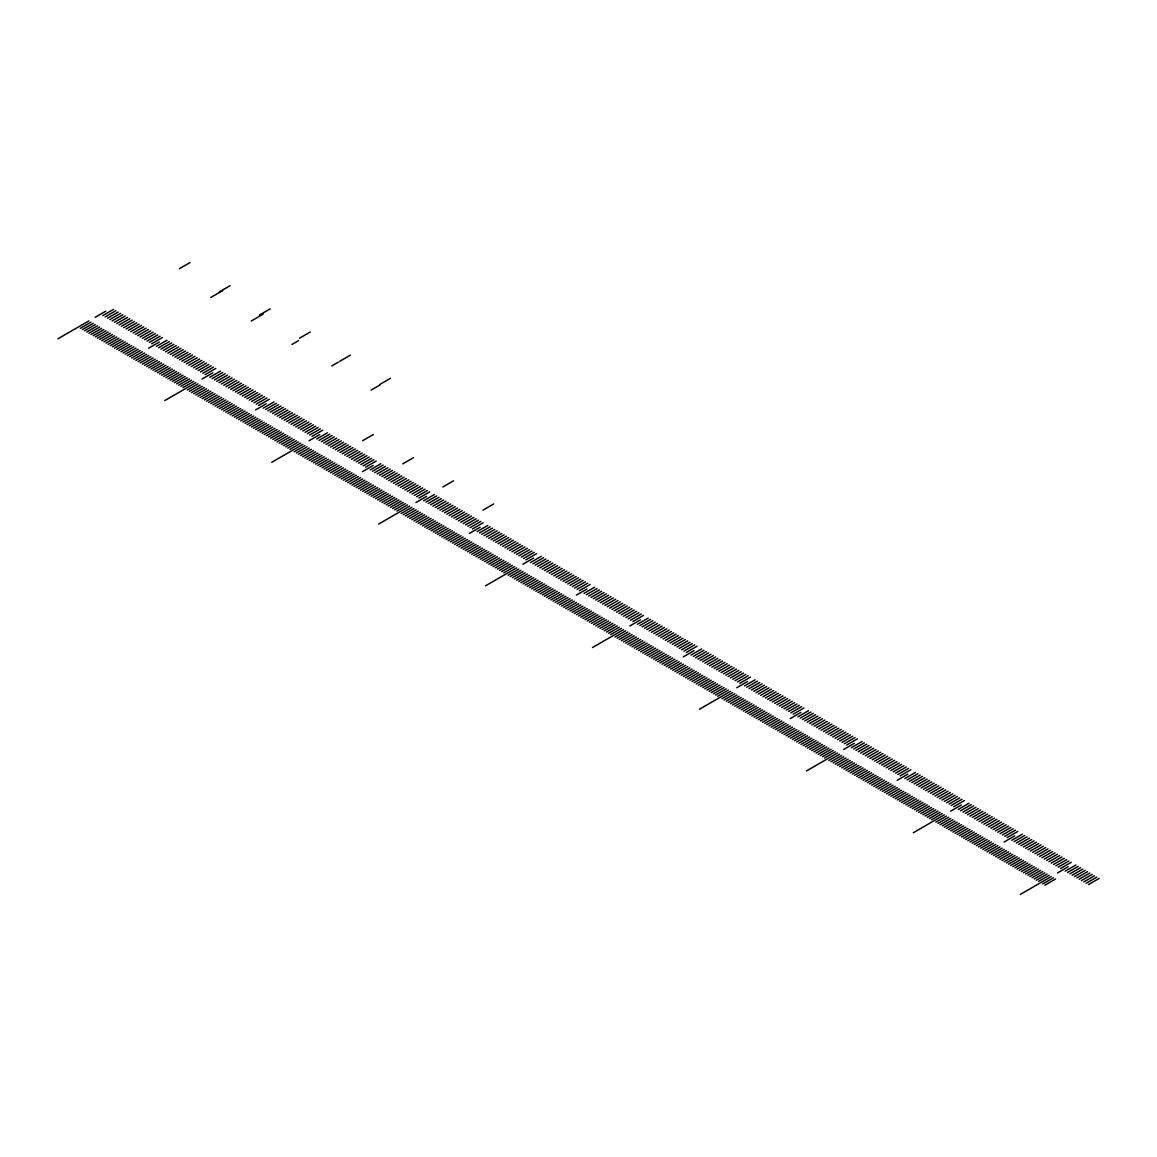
<?xml version="1.0" encoding="UTF-8"?>
<svg xmlns="http://www.w3.org/2000/svg" width="1157" height="1157" viewBox="0 0 1157 1157"><rect width="100%" height="100%" fill="white"/><g stroke="black" fill="none" stroke-linecap="round" stroke-linejoin="round"><path stroke-width="1.5" d="M57.85 338.842L88.901 320.908M95.163 317.307L105.851 311.132M179.321 268.713L190.023 262.538M80.354 328.328L91.041 322.152M102.828 315.557L113.516 309.382M82.494 329.557L93.182 323.382M105.157 316.902L115.845 310.727M84.62 330.786L95.322 324.611M107.485 318.247L118.173 312.072M86.761 332.03L97.463 325.855M109.799 319.578L120.502 313.402M88.901 333.259L99.589 327.084M112.128 320.923L122.816 314.747M91.041 334.489L101.729 328.328M114.456 322.268L125.144 316.092M93.182 335.732L103.87 329.557M116.77 323.613L127.472 317.437M95.322 336.962L106.01 330.786M119.099 324.958L129.801 318.782M97.463 338.206L108.151 332.03M121.427 326.288L132.115 320.113M99.589 339.435L110.291 333.259M123.756 327.633L134.443 321.458M101.729 340.664L112.431 334.489M126.07 328.978L136.772 322.803M103.87 341.908L114.572 335.732M106.01 343.137L116.698 336.962M128.398 330.324L139.1 324.148M108.151 344.367L118.838 338.206M130.727 331.669L141.414 325.493M110.291 345.61L120.979 339.435M133.055 332.999L143.743 326.824M112.431 346.84L123.119 340.664M135.369 334.344L146.071 328.169M114.572 348.083L125.26 341.908M137.697 335.689L148.385 329.514M116.698 349.313L127.4 343.137M140.026 337.034L150.714 330.859M219.425 291.853L230.113 285.678M118.838 350.542L129.541 344.367M210.704 297.508L222.636 290.624M142.354 338.379L153.042 332.204M120.979 351.786L131.681 345.61M144.668 339.71L155.371 333.534M123.119 353.015L133.807 346.84M146.997 341.055L157.685 334.879M125.26 354.244L135.947 348.083M149.325 342.4L160.013 336.224M127.4 355.488L138.088 349.313M151.639 343.745L162.342 337.569M129.541 356.718L140.228 350.542M131.681 357.961L142.369 351.786M148.631 348.17L159.319 341.995M133.807 359.191L144.509 353.015M156.296 346.42L166.984 340.245M135.947 360.42L146.65 354.244M158.625 347.765L169.312 341.59M138.088 361.664L148.79 355.488M160.939 349.11L171.641 342.935M140.228 362.893L150.916 356.718M163.267 350.455L173.955 344.28M142.369 364.122L153.057 357.961M165.596 351.8L176.283 345.625M144.509 365.366L155.197 359.191M167.924 353.131L178.612 346.955M146.65 366.595L157.338 360.42M170.238 354.476L180.94 348.3M148.79 367.839L159.478 361.664M172.567 355.821L183.254 349.645M150.916 369.069L161.618 362.893M174.895 357.166L185.583 350.99M153.057 370.298L163.759 364.122M177.223 358.496L187.911 352.335M155.197 371.542L165.899 365.366M157.338 372.771L168.025 366.595M179.537 359.841L190.24 353.666M259.53 315.008L270.217 308.832M159.478 374L170.166 367.839M251.329 320.966L263.275 314.082M181.866 361.186L192.554 355.011M161.618 375.244L172.306 369.069M184.194 362.531L194.882 356.356M163.759 376.473L174.447 370.298M186.508 363.877L197.211 357.701M165.899 377.717L176.587 371.542M188.837 365.207L199.539 359.046M168.025 378.946L178.728 372.771M191.165 366.552L201.853 360.377M170.166 380.176L180.868 374M193.494 367.897L204.182 361.722M172.306 381.42L183.008 375.244M195.808 369.242L206.51 363.067M174.447 382.649L185.134 376.473M198.136 370.587L208.824 364.412M176.587 383.878L187.275 377.717M200.465 371.918L211.153 365.757M178.728 385.122L189.415 378.946M202.793 373.263L213.481 367.087M180.868 386.351L191.556 380.176M205.107 374.608L215.809 368.432M183.008 387.595L193.696 381.42M164.786 400.582L195.837 382.649M202.085 379.033L212.787 372.858M187.275 390.054L197.977 383.878M209.764 377.298L220.452 371.122M189.415 391.297L200.118 385.122M212.093 378.628L222.78 372.467M191.556 392.527L202.244 386.351M214.407 379.973L225.109 373.798M193.696 393.756L204.384 387.595M216.735 381.318L227.423 375.143M195.837 395L206.525 388.824M219.063 382.663L229.751 376.488M197.977 396.229L208.665 390.054M299.62 338.162L310.322 331.987M221.377 384.008L232.08 377.833M200.118 397.473L210.805 391.297M291.969 344.439L298.564 340.635M223.706 385.339L234.408 379.178M202.244 398.702L212.946 392.527M226.034 386.684L236.722 380.508M204.384 399.932L215.086 393.756M228.363 388.029L239.051 381.853M206.525 401.175L217.227 395M230.677 389.374L241.379 383.198M208.665 402.405L219.353 396.229M210.805 403.634L221.493 397.473M233.005 390.719L243.693 384.543M212.946 404.878L223.634 398.702M235.334 392.049L246.022 385.888M215.086 406.107L225.774 399.932M237.662 393.394L248.35 387.219M217.227 407.351L227.915 401.175M239.976 394.739L250.679 388.564M219.353 408.58L230.055 402.405M242.305 396.084L252.993 389.909M221.493 409.809L232.195 403.634M244.633 397.43L255.321 391.254M223.634 411.053L234.336 404.878M246.947 398.76L257.649 392.599M225.774 412.282L236.462 406.107M249.276 400.105L259.978 393.93M227.915 413.512L238.602 407.351M251.604 401.45L262.292 395.275M230.055 414.756L240.743 408.58M253.933 402.795L264.62 396.62M232.195 415.985L242.883 409.809M256.247 404.14L266.949 397.965M234.336 417.214L245.024 411.053M258.575 405.471L269.277 399.31M236.462 418.458L247.164 412.282M238.602 419.687L249.305 413.512M255.552 409.911L266.255 403.735M331.77 365.901L338.365 362.098M339.724 361.317L350.412 355.141M240.743 420.931L251.445 414.756M263.232 408.161L273.92 401.985M242.883 422.16L253.571 415.985M265.546 409.506L276.248 403.33M245.024 423.39L255.711 417.214M267.874 410.851L278.562 404.675M247.164 424.633L257.852 418.458M270.203 412.181L280.891 406.02M249.305 425.863L259.992 419.687M272.531 413.526L283.219 407.351M251.445 427.092L262.133 420.931M274.845 414.871L285.548 408.696M253.571 428.336L264.273 422.16M277.174 416.216L287.862 410.041M255.711 429.565L266.414 423.39M279.502 417.561L290.19 411.386M257.852 430.809L268.554 424.633M281.816 418.892L292.519 412.731M259.992 432.038L270.68 425.863M284.145 420.237L294.847 414.061M262.133 433.268L272.821 427.092M264.273 434.511L274.961 428.336M286.473 421.582L297.161 415.406M266.414 435.741L277.101 429.565M288.802 422.927L299.489 416.751M268.554 436.97L279.242 430.809M291.116 424.272L301.818 418.096M270.68 438.214L281.382 432.038M293.444 425.602L304.146 419.441M272.821 439.443L283.523 433.268M295.773 426.947L306.46 420.772M274.961 440.687L285.663 434.511M298.101 428.292L308.789 422.117M277.101 441.916L287.789 435.741M300.415 429.637L311.117 423.462M379.829 384.457L390.516 378.296M279.242 443.145L289.93 436.97M371.093 390.111L380.031 384.963M302.744 430.983L313.431 424.807M281.382 444.389L292.07 438.214M305.072 432.313L315.76 426.152M283.523 445.619L294.211 439.443M307.4 433.658L318.088 427.483M285.663 446.848L296.351 440.687M309.714 435.003L320.417 428.828M287.789 448.092L298.492 441.916M289.93 449.321L300.632 443.145M312.043 436.348L322.731 430.173M271.707 462.308L302.772 444.389M309.02 440.774L319.708 434.598M294.211 451.794L304.898 445.619M316.685 439.024L327.388 432.863M296.351 453.023L307.039 446.848M319.014 440.369L329.716 434.193M298.492 454.267L309.179 448.092M321.342 441.714L332.03 435.538M300.632 455.496L311.32 449.321M323.671 443.059L334.359 436.883M302.772 456.726L313.46 450.565M325.985 444.404L336.687 438.228M304.898 457.97L315.601 451.794M328.313 445.734L339.001 439.559M307.039 459.199L317.741 453.023M330.642 447.079L341.329 440.904M309.179 460.443L319.882 454.267M332.97 448.424L343.658 442.249M311.32 461.672L322.008 455.496M335.284 449.769L345.986 443.594M313.46 462.901L324.148 456.726M337.613 451.114L348.3 444.939M315.601 464.145L326.288 457.97M339.941 452.445L350.629 446.269M317.741 465.374L328.429 459.199M362.633 440.687L373.335 434.511M319.882 466.604L330.569 460.443M342.27 453.79L352.957 447.614M322.008 467.847L332.71 461.672M344.584 455.135L355.286 448.959M324.148 469.077L334.85 462.901M346.912 456.48L357.6 450.304M326.288 470.32L336.976 464.145M349.24 457.825L359.928 451.649M328.429 471.55L339.117 465.374M351.554 459.155L362.257 452.98M330.569 472.779L341.257 466.604M353.883 460.5L364.585 454.325M332.71 474.023L343.398 467.847M356.211 461.845L366.899 455.67M334.85 475.252L345.538 469.077M358.54 463.19L369.228 457.015M336.976 476.482L347.679 470.32M360.854 464.536L371.556 458.36M339.117 477.725L349.819 471.55M363.182 465.866L373.87 459.691M341.257 478.955L351.959 472.779M365.511 467.211L376.199 461.036M343.398 480.198L354.085 474.023M345.538 481.428L356.226 475.252M362.488 471.637L373.176 465.461M347.679 482.657L358.366 476.482M370.153 469.901L380.855 463.726M349.819 483.901L360.507 477.725M372.482 471.246L383.169 465.071M351.959 485.13L362.647 478.955M374.81 472.577L385.498 466.401M354.085 486.359L364.788 480.198M377.139 473.922L387.826 467.746M356.226 487.603L366.928 481.428M379.453 475.267L390.155 469.091M358.366 488.833L369.069 482.657M402.737 463.841L413.425 457.666M381.781 476.612L392.469 470.436M360.507 490.076L371.195 483.901M384.11 477.957L394.797 471.781M362.647 491.306L373.335 485.13M386.424 479.287L397.126 473.112M364.788 492.535L375.475 486.359M388.752 480.632L399.454 474.457M366.928 493.779L377.616 487.603M391.08 481.977L401.768 475.802M369.069 495.008L379.756 488.833M393.409 483.322L404.097 477.147M371.195 496.237L381.897 490.076M373.335 497.481L384.037 491.306M395.723 484.667L406.425 478.492M375.475 498.71L386.178 492.535M398.051 485.998L408.739 479.822M377.616 499.954L388.304 493.779M400.38 487.343L411.068 481.167M379.756 501.183L390.444 495.008M402.708 488.688L413.396 482.512M381.897 502.413L392.585 496.237M405.022 490.033L415.725 483.857M384.037 503.657L394.725 497.481M407.351 491.363L418.039 485.202M386.178 504.886L396.865 498.71M409.679 492.708L420.367 486.533M388.304 506.115L399.006 499.954M411.993 494.053L422.695 487.878M390.444 507.359L401.146 501.183M414.322 495.398L425.024 489.223M392.585 508.588L403.287 502.413M416.65 496.743L427.338 490.568M394.725 509.832L405.413 503.657M418.979 498.074L429.666 491.913M396.865 511.061L407.553 504.886M378.643 524.049L409.694 506.115M415.956 502.514L426.644 496.339M442.842 486.981L453.53 480.82M401.146 513.534L411.834 507.359M423.621 500.764L434.323 494.589M403.287 514.764L413.975 508.588M425.95 502.109L436.637 495.934M405.413 515.993L416.115 509.832M428.278 503.454L438.966 497.279M407.553 517.237L418.255 511.061M430.592 504.785L441.294 498.624M409.694 518.466L420.396 512.291M432.92 506.13L443.608 499.954M411.834 519.71L422.522 513.534M435.249 507.475L445.937 501.299M413.975 520.939L424.662 514.764M437.577 508.82L448.265 502.644M416.115 522.169L426.803 515.993M439.891 510.165L450.594 503.989M418.255 523.412L428.943 517.237M442.22 511.495L452.908 505.334M420.396 524.642L431.084 518.466M444.548 512.84L455.236 506.665M422.522 525.871L433.224 519.71M424.662 527.115L435.365 520.939M446.862 514.185L457.565 508.01M426.803 528.344L437.505 522.169M449.191 515.53L459.893 509.355M428.943 529.588L439.631 523.412M451.519 516.875L462.207 510.7M431.084 530.817L441.772 524.642M453.848 518.206L464.536 512.045M433.224 532.046L443.912 525.871M456.162 519.551L466.864 513.375M435.365 533.29L446.052 527.115M458.49 520.896L469.192 514.72M437.505 534.52L448.193 528.344M460.819 522.241L471.506 516.065M482.932 510.136L493.634 503.96M439.631 535.749L450.333 529.588M463.147 523.586L473.835 517.41M441.772 536.993L452.474 530.817M465.461 524.916L476.163 518.755M443.912 538.222L454.614 532.046M467.79 526.261L478.477 520.086M446.052 539.466L456.74 533.29M470.118 527.606L480.806 521.431M448.193 540.695L458.881 534.52M472.446 528.951L483.134 522.776M450.333 541.924L461.021 535.749M452.474 543.168L463.162 536.993M469.424 533.377L480.112 527.202M454.614 544.397L465.302 538.222M477.089 531.627L487.777 525.466M456.74 545.627L467.442 539.466M479.417 532.972L490.105 526.797M458.881 546.871L469.583 540.695M481.731 534.317L492.434 528.142M461.021 548.1L471.723 541.924M484.06 535.662L494.762 529.487M463.162 549.344L473.849 543.168M486.388 537.007L497.076 530.832M465.302 550.573L475.99 544.397M488.717 538.338L499.405 532.177M467.442 551.802L478.13 545.627M491.031 539.683L501.733 533.507M469.583 553.046L480.271 546.871M493.359 541.028L504.047 534.852M471.723 554.275L482.411 548.1M495.688 542.373L506.376 536.197M473.849 555.505L484.552 549.344M498.016 543.718L508.704 537.542M475.99 556.748L486.692 550.573M478.13 557.978L488.833 551.802M500.33 545.048L511.032 538.887M480.271 559.221L490.958 553.046M502.659 546.393L513.346 540.218M482.411 560.451L493.099 554.275M504.987 547.738L515.675 541.563M484.552 561.68L495.239 555.505M507.316 549.083L518.003 542.908M486.692 562.924L497.38 556.748M509.63 550.428L520.332 544.253M488.833 564.153L499.52 557.978M511.958 551.759L522.646 545.598M490.958 565.383L501.661 559.221M514.287 553.104L524.974 546.928M493.099 566.626L503.801 560.451M516.601 554.449L527.303 548.273M495.239 567.856L505.942 561.68M518.929 555.794L529.631 549.618M497.38 569.099L508.068 562.924M521.257 557.139L531.945 550.963M499.52 570.329L510.208 564.153M523.586 558.469L534.274 552.308M501.661 571.558L512.349 565.383M525.9 559.814L536.602 553.639M503.801 572.802L514.489 566.626M485.578 585.789L516.629 567.856M522.877 564.24L533.579 558.079M508.068 575.26L518.77 569.099M530.557 562.504L541.245 556.329M510.208 576.504L520.91 570.329M532.885 563.849L543.573 557.674M512.349 577.733L523.051 571.558M535.199 565.18L545.902 559.019M514.489 578.977L525.177 572.802M537.528 566.525L548.216 560.35M516.629 580.207L527.317 574.031M539.856 567.87L550.544 561.695M518.77 581.436L529.458 575.26M542.185 569.215L552.872 563.04M520.91 582.68L531.598 576.504M544.499 570.56L555.201 564.385M523.051 583.909L533.739 577.733M546.827 571.891L557.515 565.73M525.177 585.138L535.879 578.977M549.156 573.236L559.843 567.06M527.317 586.382L538.019 580.207M551.47 574.581L562.172 568.405M529.458 587.611L540.16 581.436M531.598 588.855L542.286 582.68M553.798 575.926L564.5 569.75M533.739 590.084L544.426 583.909M556.127 577.271L566.814 571.095M535.879 591.314L546.567 585.138M558.455 578.601L569.143 572.426M538.019 592.558L548.707 586.382M560.769 579.946L571.471 573.771M540.16 593.787L550.848 587.611M563.097 581.291L573.785 575.116M542.286 595.016L552.988 588.855M565.426 582.636L576.114 576.461M544.426 596.26L555.129 590.084M567.754 583.981L578.442 577.806M546.567 597.489L557.269 591.314M570.068 585.312L580.771 579.136M548.707 598.733L559.395 592.558M572.397 586.657L583.085 580.481M550.848 599.962L561.535 593.787M574.725 588.002L585.413 581.826M552.988 601.192L563.676 595.016M577.039 589.347L587.742 583.171M555.129 602.435L565.816 596.26M557.269 603.665L567.957 597.489M579.368 590.692L590.07 584.516M559.395 604.894L570.097 598.733M576.345 595.117L587.047 588.942M561.535 606.138L572.238 599.962M584.025 593.367L594.712 587.192M563.676 607.367L574.364 601.192M586.339 594.712L597.041 588.537M565.816 608.596L576.504 602.435M588.667 596.057L599.369 589.882M567.957 609.84L578.645 603.665M590.996 597.402L601.683 591.227M570.097 611.07L580.785 604.894M593.324 598.733L604.012 592.558M572.238 612.313L582.926 606.138M595.638 600.078L606.34 593.903M574.364 613.543L585.066 607.367M597.967 601.423L608.654 595.248M576.504 614.772L587.206 608.596M600.295 602.768L610.983 596.593M578.645 616.016L589.347 609.84M602.623 604.113L613.311 597.938M580.785 617.245L591.473 611.07M604.937 605.444L615.64 599.268M582.926 618.474L593.613 612.313M607.266 606.789L617.954 600.613M585.066 619.718L595.754 613.543M587.206 620.947L597.894 614.772M609.594 608.134L620.282 601.958M589.347 622.191L600.035 616.016M611.908 609.479L622.611 603.303M591.473 623.421L602.175 617.245M614.237 610.824L624.939 604.648M593.613 624.65L604.316 618.474M616.565 612.154L627.253 605.979M595.754 625.894L606.456 619.718M618.894 613.499L629.582 607.324M597.894 627.123L608.582 620.947M621.208 614.844L631.91 608.669M600.035 628.352L610.722 622.191M623.536 616.189L634.238 610.014M602.175 629.596L612.863 623.421M625.865 617.534L636.552 611.359M604.316 630.825L615.003 624.65M628.193 618.865L638.881 612.689M606.456 632.069L617.144 625.894M630.507 620.21L641.209 614.034M608.582 633.298L619.284 627.123M610.722 634.528L621.425 628.352M632.836 621.555L643.523 615.379M592.5 647.515L623.565 629.596M629.813 625.98L640.501 619.805M615.003 637.001L625.691 630.825M637.493 624.245L648.18 618.069M617.144 638.23L627.832 632.069M639.807 625.575L650.509 619.4M619.284 639.474L629.972 633.298M642.135 626.92L652.823 620.745M621.425 640.703L632.112 634.528M644.463 628.265L655.151 622.09M623.565 641.947L634.253 635.772M646.777 629.61L657.48 623.435M625.691 643.176L636.393 637.001M649.106 630.941L659.808 624.78M627.832 644.406L638.534 638.23M651.434 632.286L662.122 626.111M629.972 645.649L640.674 639.474M653.763 633.631L664.451 627.456M632.112 646.879L642.8 640.703M656.077 634.976L666.779 628.801M634.253 648.108L644.941 641.947M658.405 636.321L669.093 630.146M636.393 649.352L647.081 643.176M660.734 637.652L671.422 631.491M638.534 650.581L649.222 644.406M640.674 651.825L651.362 645.649M663.062 638.997L673.75 632.821M642.8 653.054L653.503 646.879M665.376 640.342L676.078 634.166M644.941 654.284L655.643 648.108M667.705 641.687L678.392 635.511M647.081 655.527L657.783 649.352M670.033 643.032L680.721 636.856M649.222 656.757L659.909 650.581M672.362 644.362L683.049 638.201M651.362 657.986L662.05 651.825M674.676 645.707L685.378 639.532M653.503 659.23L664.19 653.054M677.004 647.052L687.692 640.877M655.643 660.459L666.331 654.284M679.333 648.397L690.02 642.222M657.783 661.703L668.471 655.527M681.647 649.742L692.349 643.567M659.909 662.932L670.612 656.757M683.975 651.073L694.677 644.912M662.05 664.161L672.752 657.986M686.303 652.418L696.991 646.242M664.19 665.405L674.893 659.23M666.331 666.634L677.019 660.459M683.281 656.843L693.969 650.682M668.471 667.864L679.159 661.703M690.946 655.108L701.648 648.932M670.612 669.108L681.299 662.932M693.274 656.453L703.962 650.277M672.752 670.337L683.44 664.161M695.603 657.783L706.291 651.622M674.893 671.581L685.58 665.405M697.931 659.128L708.619 652.953M677.019 672.81L687.721 666.634M700.245 660.473L710.948 654.298M679.159 674.039L689.861 667.864M702.574 661.818L713.262 655.643M681.299 675.283L692.002 669.108M704.902 663.163L715.59 656.988M683.44 676.512L694.128 670.337M707.231 664.494L717.918 658.333M685.58 677.742L696.268 671.581M709.545 665.839L720.247 659.664M687.721 678.985L698.409 672.81M711.873 667.184L722.561 661.009M689.861 680.215L700.549 674.039M692.002 681.459L702.689 675.283M714.202 668.529L724.889 662.354M694.128 682.688L704.83 676.512M716.516 669.874L727.218 663.699M696.268 683.917L706.97 677.742M718.844 671.205L729.546 665.044M698.409 685.161L709.111 678.985M721.173 672.55L731.86 666.374M700.549 686.39L711.237 680.215M723.501 673.895L734.189 667.719M702.689 687.62L713.377 681.459M725.815 675.24L736.517 669.064M704.83 688.863L715.518 682.688M728.143 676.585L738.831 670.409M706.97 690.093L717.658 683.917M730.472 677.915L741.16 671.754M709.111 691.336L719.799 685.161M732.8 679.26L743.488 673.085M711.237 692.566L721.939 686.39M735.114 680.605L745.817 674.43M713.377 693.795L724.08 687.62M737.443 681.95L748.131 675.775M715.518 695.039L726.22 688.863M739.771 683.295L750.459 677.12M717.658 696.268L728.346 690.093M699.435 709.255L730.486 691.336M736.749 687.721L747.436 681.545M721.939 698.741L732.627 692.566M744.414 685.971L755.116 679.795M724.08 699.971L734.767 693.795M746.742 687.316L757.43 681.14M726.22 701.214L736.908 695.039M749.071 688.661L759.759 682.485M728.346 702.444L739.048 696.268M751.385 690.006L762.087 683.83M730.486 703.673L741.189 697.497M753.713 691.336L764.415 685.175M732.627 704.917L743.329 698.741M756.042 692.681L766.729 686.506M734.767 706.146L745.455 699.971M758.37 694.026L769.058 687.851M736.908 707.375L747.596 701.214M760.684 695.371L771.386 689.196M739.048 708.619L749.736 702.444M763.013 696.716L773.7 690.541M741.189 709.848L751.876 703.673M765.341 698.047L776.029 691.886M743.329 711.092L754.017 704.917M745.455 712.322L756.157 706.146M767.669 699.392L778.357 693.217M747.596 713.551L758.298 707.375M769.983 700.737L780.686 694.562M749.736 714.795L760.438 708.619M772.312 702.082L783 695.907M751.876 716.024L762.564 709.848M774.64 703.427L785.328 697.252M754.017 717.253L764.705 711.092M776.954 704.758L787.657 698.597M756.157 718.497L766.845 712.322M779.283 706.103L789.985 699.927M758.298 719.726L768.986 713.551M781.611 707.448L792.299 701.272M760.438 720.97L771.126 714.795M783.94 708.793L794.628 702.617M762.564 722.199L773.266 716.024M786.254 710.138L796.956 703.962M764.705 723.429L775.407 717.253M788.582 711.468L799.285 705.307M766.845 724.672L777.547 718.497M790.911 712.813L801.599 706.638M768.986 725.902L779.673 719.726M793.239 714.158L803.927 707.983M771.126 727.131L781.814 720.97M773.266 728.375L783.954 722.199M790.217 718.584L800.904 712.408M775.407 729.604L786.095 723.429M797.882 716.848L808.569 710.673M777.547 730.848L788.235 724.672M800.21 718.179L810.898 712.003M779.673 732.077L790.376 725.902M802.539 719.524L813.226 713.348M781.814 733.307L792.516 727.131M804.853 720.869L815.555 714.693M783.954 734.55L794.642 728.375M807.181 722.214L817.869 716.038M786.095 735.78L796.783 729.604M809.51 723.559L820.197 717.383M788.235 737.009L798.923 730.848M811.824 724.889L822.526 718.714M790.376 738.253L801.063 732.077M814.152 726.234L824.854 720.059M792.516 739.482L803.204 733.307M816.48 727.579L827.168 721.404M794.642 740.726L805.344 734.55M818.809 728.924L829.497 722.749M796.783 741.955L807.485 735.78M798.923 743.184L809.625 737.009M821.123 730.269L831.825 724.094M801.063 744.428L811.751 738.253M823.451 731.6L834.154 725.425M803.204 745.658L813.892 739.482M825.78 732.945L836.468 726.77M805.344 746.887L816.032 740.726M828.108 734.29L838.796 728.115M807.485 748.131L818.173 741.955M830.422 735.635L841.125 729.46M809.625 749.36L820.313 743.184M832.751 736.98L843.439 730.805M811.751 750.604L822.453 744.428M835.079 738.311L845.767 732.135M813.892 751.833L824.594 745.658M837.408 739.656L848.095 733.48M816.032 753.062L826.734 746.887M839.722 741.001L850.424 734.825M818.173 754.306L828.86 748.131M842.05 742.346L852.738 736.17M820.313 755.535L831.001 749.36M844.379 743.691L855.066 737.515M822.453 756.765L833.141 750.604M846.693 745.021L857.395 738.846M824.594 758.009L835.282 751.833M806.371 770.996L837.422 753.062M843.684 749.461L854.372 743.286M828.86 760.482L839.563 754.306M851.35 747.711L862.037 741.536M831.001 761.711L841.703 755.535M853.678 749.056L864.366 742.881M833.141 762.94L843.843 756.765M855.992 750.401L866.694 744.226M835.282 764.184L845.969 758.009M858.32 751.732L869.008 745.556M837.422 765.413L848.11 759.238M860.649 753.077L871.337 746.901M839.563 766.643L850.25 760.482M862.977 754.422L873.665 748.246M841.703 767.886L852.391 761.711M865.291 755.767L875.994 749.591M843.843 769.116L854.531 762.94M867.62 757.112L878.308 750.936M845.969 770.36L856.672 764.184M869.948 758.442L880.636 752.267M848.11 771.589L858.812 765.413M872.277 759.787L882.965 753.612M850.25 772.818L860.953 766.643M874.591 761.132L885.293 754.957M852.391 774.062L863.079 767.886M854.531 775.291L865.219 769.116M876.919 762.477L887.607 756.302M856.672 776.521L867.36 770.36M879.248 763.808L889.935 757.647M858.812 777.764L869.5 771.589M881.562 765.153L892.264 758.978M860.953 778.994L871.64 772.818M883.89 766.498L894.592 760.323M863.079 780.237L873.781 774.062M886.219 767.843L896.906 761.668M865.219 781.467L875.921 775.291M888.547 769.188L899.235 763.013M867.36 782.696L878.062 776.521M890.861 770.519L901.563 764.358M869.5 783.94L880.188 777.764M893.19 771.864L903.877 765.688M871.64 785.169L882.328 778.994M895.518 773.209L906.206 767.033M873.781 786.398L884.469 780.237M897.846 774.554L908.534 768.378M875.921 787.642L886.609 781.467M878.062 788.872L888.75 782.696M900.16 775.899L910.863 769.723M880.188 790.115L890.89 783.94M897.138 780.324L907.84 774.149M882.328 791.345L893.03 785.169M904.817 778.574L915.505 772.399M884.469 792.574L895.171 786.398M907.146 779.919L917.834 773.744M886.609 793.818L897.297 787.642M909.46 781.264L920.162 775.089M888.75 795.047L899.437 788.872M911.788 782.609L922.476 776.434M890.89 796.276L901.578 790.115M914.117 783.94L924.805 777.779M893.03 797.52L903.718 791.345M916.431 785.285L927.133 779.109M895.171 798.749L905.859 792.574M918.759 786.63L929.461 780.454M897.297 799.979L907.999 793.818M921.088 787.975L931.775 781.799M899.437 801.222L910.14 795.047M923.416 789.32L934.104 783.144M901.578 802.452L912.28 796.276M925.73 790.65L936.432 784.489M903.718 803.696L914.406 797.52M928.059 791.995L938.746 785.82M905.859 804.925L916.546 798.749M907.999 806.154L918.687 799.979M930.387 793.34L941.075 787.165M910.14 807.398L920.827 801.222M932.716 794.685L943.403 788.51M912.28 808.627L922.968 802.452M935.03 796.03L945.732 789.855M914.406 809.857L925.108 803.696M937.358 797.361L948.046 791.2M916.546 811.1L927.249 804.925M939.686 798.706L950.374 792.531M918.687 812.33L929.389 806.154M942 800.051L952.703 793.876M920.827 813.573L931.515 807.398M944.329 801.396L955.031 795.221M922.968 814.803L933.656 808.627M946.657 802.741L957.345 796.566M925.108 816.032L935.796 809.857M948.986 804.072L959.674 797.911M927.249 817.276L937.937 811.1M951.3 805.417L962.002 799.241M929.389 818.505L940.077 812.33M953.628 806.762L964.331 800.586M931.515 819.734L942.217 813.573M913.307 832.736L944.358 814.803M950.606 811.187L961.308 805.012M935.796 822.208L946.498 816.032M958.285 809.452L968.973 803.276M937.937 823.451L948.624 817.276M960.599 810.782L971.302 804.621M940.077 824.681L950.765 818.505M962.928 812.127L973.616 805.952M942.217 825.91L952.905 819.734M965.256 813.472L975.944 807.297M944.358 827.154L955.046 820.978M967.585 814.817L978.272 808.642M946.498 828.383L957.186 822.208M969.899 816.162L980.601 809.987M948.624 829.612L959.327 823.451M972.227 817.493L982.915 811.332M950.765 830.856L961.467 824.681M974.556 818.838L985.243 812.662M952.905 832.085L963.607 825.91M976.87 820.183L987.572 814.007M955.046 833.329L965.733 827.154M979.198 821.528L989.9 815.352M957.186 834.559L967.874 828.383M981.526 822.873L992.214 816.697M959.327 835.788L970.014 829.612M961.467 837.032L972.155 830.856M983.855 824.203L994.543 818.042M963.607 838.261L974.295 832.085M986.169 825.548L996.871 819.373M965.733 839.49L976.436 833.329M988.497 826.893L999.2 820.718M967.874 840.734L978.576 834.559M990.826 828.238L1001.514 822.063M970.014 841.963L980.717 835.788M993.154 829.583L1003.842 823.408M972.155 843.207L982.843 837.032M995.468 830.914L1006.171 824.753M974.295 844.436L984.983 838.261M997.797 832.259L1008.485 826.084M976.436 845.666L987.123 839.49M1000.125 833.604L1010.813 827.429M978.576 846.91L989.264 840.734M1002.454 834.949L1013.142 828.774M980.717 848.139L991.404 841.963M1004.768 836.294L1015.47 830.119M982.843 849.368L993.545 843.207M1007.096 837.625L1017.784 831.464M984.983 850.612L995.685 844.436M987.123 851.841L997.826 845.666M1004.074 842.065L1014.761 835.889M989.264 853.085L999.952 846.91M1011.739 840.315L1022.441 834.139M991.404 854.314L1002.092 848.139M1014.067 841.66L1024.769 835.484M993.545 855.544L1004.233 849.368M1016.396 843.005L1027.083 836.829M995.685 856.787L1006.373 850.612M1018.724 844.335L1029.412 838.174M997.826 858.017L1008.514 851.841M1021.038 845.68L1031.74 839.505M999.952 859.246L1010.654 853.085M1023.367 847.025L1034.054 840.85M1002.092 860.49L1012.794 854.314M1025.695 848.37L1036.383 842.195M1004.233 861.719L1014.935 855.544M1028.023 849.715L1038.711 843.54M1006.373 862.963L1017.061 856.787M1030.337 851.046L1041.04 844.87M1008.514 864.192L1019.201 858.017M1032.666 852.391L1043.354 846.215M1010.654 865.422L1021.342 859.246M1012.794 866.665L1023.482 860.49M1034.994 853.736L1045.682 847.56M1014.935 867.895L1025.623 861.719M1037.323 855.081L1048.011 848.905M1017.061 869.124L1027.763 862.963M1039.637 856.426L1050.339 850.25M1019.201 870.368L1029.904 864.192M1041.965 857.756L1052.653 851.581M1021.342 871.597L1032.03 865.422M1044.294 859.101L1054.982 852.926M1023.482 872.841L1034.17 866.665M1046.608 860.446L1057.31 854.271M1025.623 874.07L1036.31 867.895M1048.936 861.791L1059.638 855.616M1027.763 875.299L1038.451 869.124M1051.265 863.136L1061.952 856.961M1029.904 876.543L1040.591 870.368M1053.593 864.467L1064.281 858.292M1032.03 877.773L1042.732 871.597M1055.907 865.812L1066.609 859.637M1034.17 879.002L1044.872 872.841M1058.236 867.157L1068.923 860.982M1036.31 880.246L1047.013 874.07M1060.564 868.502L1071.252 862.327M1038.451 881.475L1049.139 875.299M1020.228 894.462L1051.279 876.543M1057.541 872.928L1068.229 866.752M1042.732 883.948L1053.42 877.773M1065.207 871.178L1075.909 865.002M1044.872 885.177L1055.56 879.002M1067.535 872.523L1078.223 866.347M1069.863 873.868L1080.551 867.692M1072.192 875.213L1082.88 869.037M1074.506 876.558L1085.208 870.382M1076.834 877.888L1087.522 871.713M1079.163 879.233L1089.851 873.058M1081.477 880.578L1092.179 874.403M1083.805 881.923L1094.508 875.748M1086.134 883.268L1096.822 877.093M1088.462 884.599L1099.15 878.423"/></g></svg>
